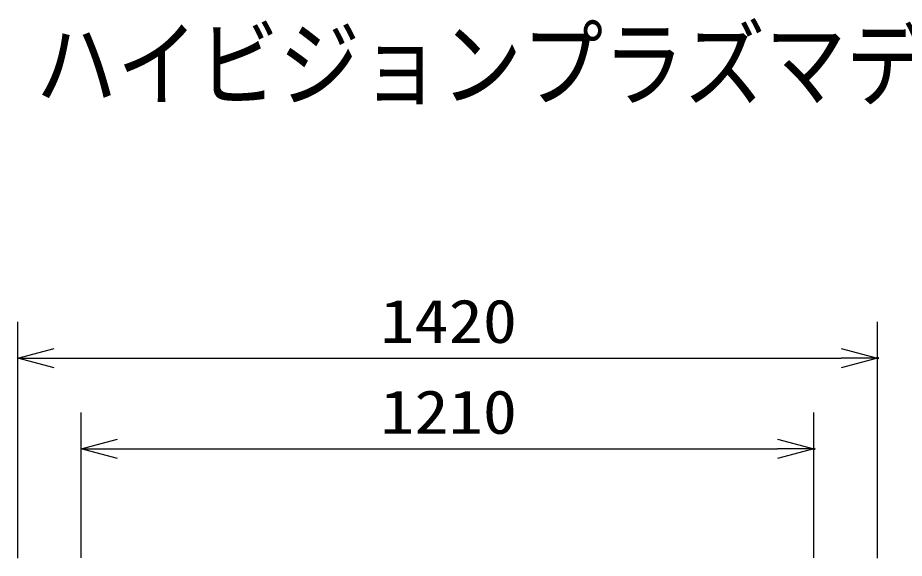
# Model space of a CAD drawing. Units: millimetres, scale not verified. Extents: x -63 to 63, y -57 to 57.
# Drawn here: x -36.5 to 12.31, y 27.62 to 57.39 of the extents above; entities that cross this region are included whole.
import ezdxf
from ezdxf.enums import TextEntityAlignment as Align

# ---------------------------------------------------------------- set-up
doc = ezdxf.new("R2010")
doc.units = ezdxf.units.MM
doc.header["$LTSCALE"] = 0.190236
doc.header["$PDMODE"] = 32
doc.header["$PDSIZE"] = 0.0951
for name, color, linetype in [('0-0_MOJI1', 2, 'Continuous'), ('0-4_SUNPO', 3, 'Continuous'), ('0-5_Defpoints', 7, 'Continuous')]:
    doc.layers.add(name, color=color, linetype=linetype)
doc.styles.add('ＭＳ ゴシック', font='')
doc.styles.get('ＭＳ ゴシック').set_extended_font_data('MS Gothic')

# ---------------------------------------------------------------- blocks, each defined once
blk = doc.blocks.new('_OPEN30')
at = {"layer": '0-5_Defpoints'}
blk.add_line((0, 0), (-1, 0), dxfattribs=at)
blk.add_lwpolyline([(-1, 0.26795), (0, 0), (-1, -0.26795)], dxfattribs=at)

msp = doc.modelspace()

# ---------------------------------------------------------------- linework, layer by layer
at = {"layer": '0-4_SUNPO'}
for p, q in [((-36.5024, 27.6319), (-36.5024, 40.6429)), ((10.8326, 27.6192), (10.8326, 40.6429)), ((-34.5024, 38.6429), (8.8326, 38.6429)), ((-33.0016, 27.6429), (-33.0016, 35.6429)), ((7.3318, 27.6429), (7.3318, 35.6429)), ((-31.0016, 33.6429), (5.3318, 33.6429))]:
    msp.add_line(p, q, dxfattribs=at)
at = {"layer": '0-5_Defpoints'}
for p in [(10.8326, 38.6429), (7.3318, 33.6429)]:
    msp.add_point(p, dxfattribs=at)

# ---------------------------------------------------------------- block references
at = {"layer": '0-4_SUNPO', "xscale": 2, "yscale": 2, "rotation": 180}
for p in [(-36.5024, 38.6429), (-33.0016, 33.6429)]:
    msp.add_blockref('_OPEN30', p, dxfattribs=at)
at = {"layer": '0-4_SUNPO', "xscale": 2, "yscale": 2}
for p in [(10.8326, 38.6429), (7.3318, 33.6429)]:
    msp.add_blockref('_OPEN30', p, dxfattribs=at)

# ---------------------------------------------------------------- texts
at = {"layer": '0-0_MOJI1', "style": 'ＭＳ ゴシック', "width": 0.85}
msp.add_text('ハイビジョンプラズマディスプレイスピーカ付', height=3.848, dxfattribs=at).set_placement((-35.5001, 51.7599), align=Align.BOTTOM_LEFT)
at = {"layer": '0-4_SUNPO', "style": 'ＭＳ ゴシック', "width": 1.15}
for s, p in [('1420', (-16.5422, 38.7525)), ('1210', (-16.5422, 33.7525))]:
    msp.add_text(s, height=2.406, dxfattribs=at).set_placement(p, align=Align.BOTTOM_LEFT)

doc.saveas('drawing.dxf')
